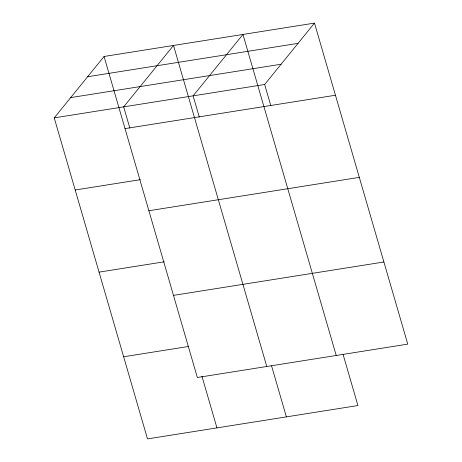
<?xml version="1.0" encoding="UTF-8"?>
<svg xmlns="http://www.w3.org/2000/svg" width="462" height="462" viewBox="0 0 462 462"><rect width="100%" height="100%" fill="white"/><g stroke="black" fill="none" stroke-linecap="round" stroke-linejoin="round"><path stroke-width="0.69" d="M343.087 354.452L357.929 405.532L147.505 438.9L54.239 117.868L104.071 56.468L314.495 23.1L407.761 344.132L197.343 377.506L104.071 56.468M54.239 117.868L264.657 84.494L314.495 23.1M87.63 76.732L298.048 43.359M70.68 97.603L281.104 64.235M125.029 128.603L335.452 95.236M75.196 190.003L140.379 179.666M148.897 210.741L359.315 177.373M99.059 272.135L164.241 261.798M173.481 295.368L383.899 261.994M123.643 356.762L188.831 346.425M264.657 84.494L270.842 105.792M336.221 355.48L242.954 34.448L193.116 95.842L199.301 117.14M271.546 365.8L286.382 416.874M266.782 366.493L173.516 45.455L123.677 106.855L129.862 128.153M201.906 376.12L216.944 427.887"/></g></svg>
